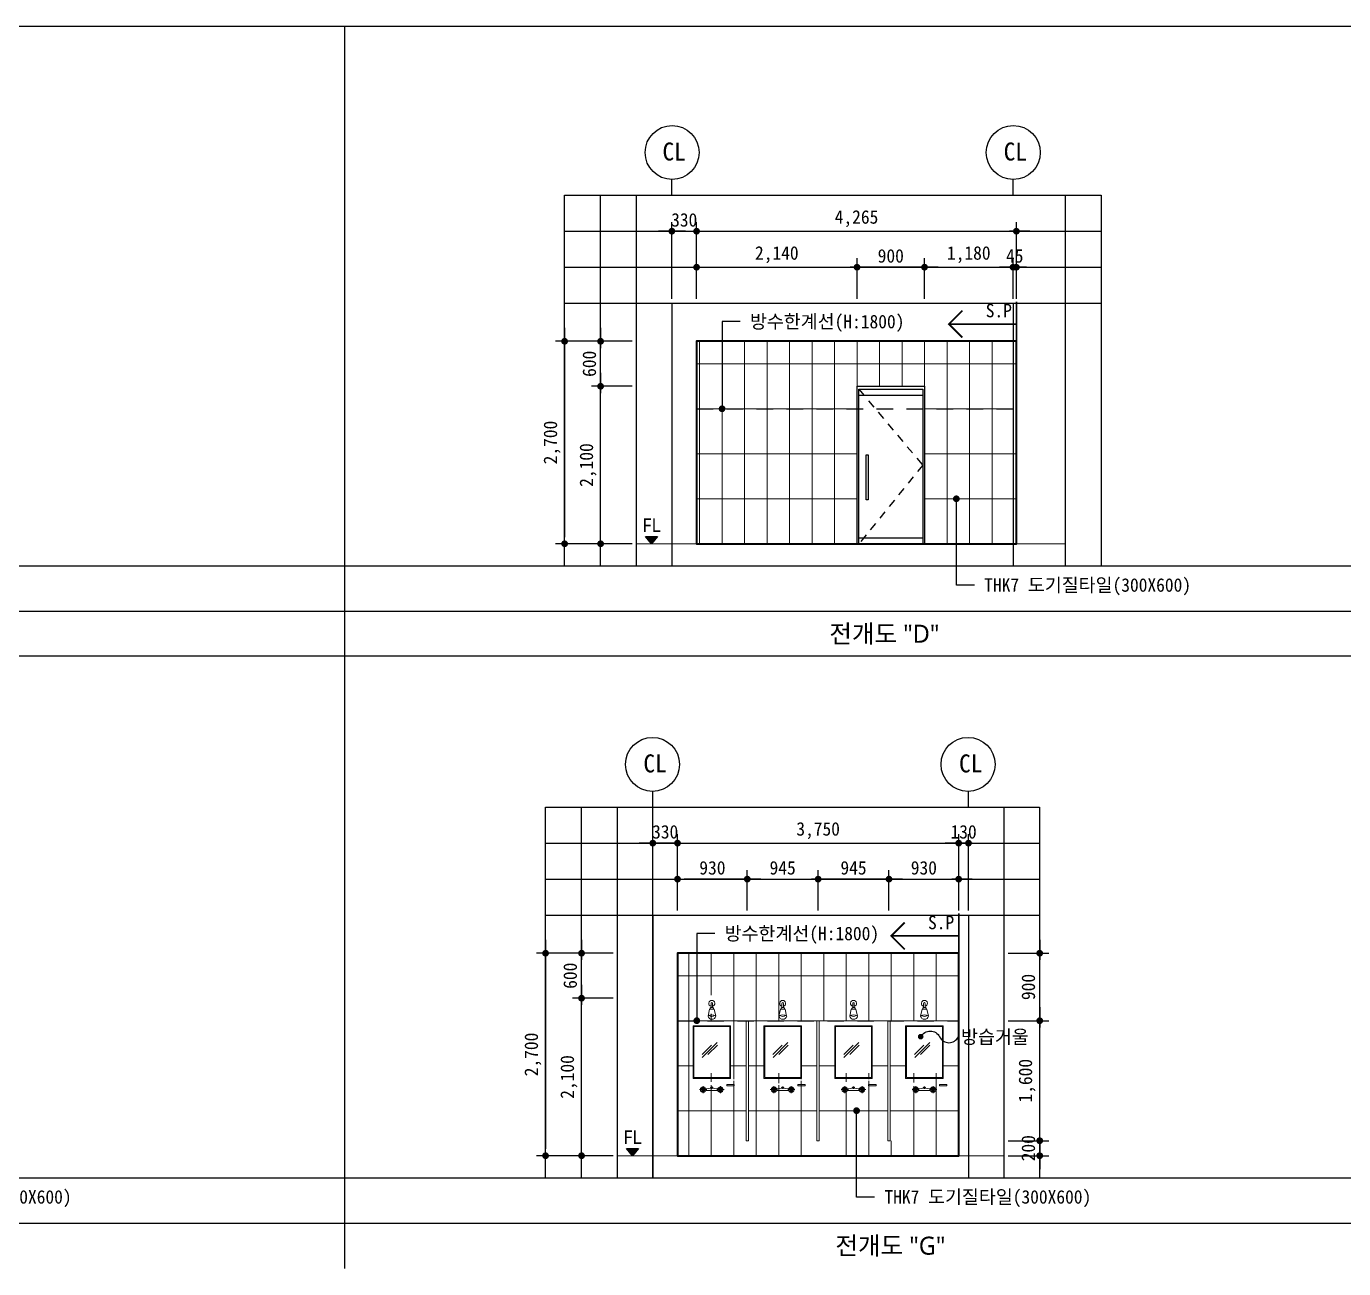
# Model space of a CAD drawing. Header units: millimetres. Extents: x -423835 to -174325, y -1379898 to -1311126.
# Drawn here: x -210905 to -193336, y -1379898 to -1363332 of the extents above; entities that cross this region are included whole.
import ezdxf
from ezdxf.enums import TextEntityAlignment as Align

# ---------------------------------------------------------------- set-up
doc = ezdxf.new("R2010")
doc.units = ezdxf.units.MM
doc.header["$LTSCALE"] = 100
doc.header["$MEASUREMENT"] = 0
doc.header["$PDSIZE"] = -10
doc.linetypes.add('CEN', pattern=[62, 60, -1, 0, -1])
doc.linetypes.add('HID', pattern=[2, 1.1, -0.9])
doc.layers.get('0').update_dxf_attribs({"linetype": 'CONTINUOUS'})
doc.layers.get('Defpoints').update_dxf_attribs({"color": 153, "linetype": 'CONTINUOUS'})
for name, color, linetype, lineweight in [('A-AXIS-BUBL', 7, 'CONTINUOUS', 25), ('A-CNTL', 1, 'CEN', 15), ('A-DWXM-GLAS', 121, 'CONTINUOUS', 20), ('A-ELEV-LIN1', 2, 'CONTINUOUS', 40), ('A-MKXS-TEXT1', 3, 'CONTINUOUS', 25), ('A-WAXK-PATT', 8, 'CONTINUOUS', 18), ('A-XXXX-FIN2', 6, 'CONTINUOUS', 20), ('A-XXXX-SANI', 8, 'CONTINUOUS', 18), ('A-XXXX-SYMB', 7, 'CONTINUOUS', 25), ('A-XXXX-TXT2', 3, 'CONTINUOUS', 25)]:
    doc.layers.add(name, color=color, linetype=linetype, lineweight=lineweight)
for name, color, linetype in [('A-DIMS', 7, 'CONTINUOUS'), ('A-MKXS-LEAD', 7, 'CONTINUOUS'), ('AA-AXIS-LINE-1', 1, 'CONTINUOUS'), ('AA-TEX-3', 3, 'CONTINUOUS'), ('DOOR', 8, 'CONTINUOUS'), ('HID', 1, 'HID'), ('IN-F-PAT', 8, 'CONTINUOUS'), ('IN-TEXT-FIN', 3, 'CONTINUOUS'), ('LEADER', 7, 'CONTINUOUS'), ('TOIL', 4, 'CONTINUOUS'), ('방수', 7, 'HID')]:
    doc.layers.add(name, color=color, linetype=linetype)
doc.styles.add('HY울릉도L', font='')
doc.styles.add('돋움체', font='')
doc.styles.add('맑은 고딕', font='malgun.ttf')
doc.styles.add('맑은고딕', font='malgun.ttf')
doc.styles.get('HY울릉도L').set_extended_font_data('HYwulM')
doc.styles.get('돋움체').set_extended_font_data('DotumChe')
doc.dimstyles.new('CDIM', dxfattribs={"dimtxt": 3, "dimasz": 1.5, "dimexe": 2, "dimexo": 1, "dimgap": 1, "dimtad": 1, "dimdec": 0, "dimrnd": 0.5, "dimzin": 0, "dimdsep": 32, "dimlunit": 6, "dimtxsty": 'HY울릉도L', "dimblk1": '_CIDOT', "dimblk2": '_CIDOT', "dimsah": 1, "dimcen": 5.5, "dimclrd": 2, "dimclre": 2, "dimclrt": 7, "dimadec": 0, "dimazin": 0, "dimtfac": 1, "dimtdec": 0, "dimtix": 1, "dimtmove": 2, "dimatfit": 1, "dimldrblk": '_CIDOT', "dimfxl": 1, "dimtolj": 1, "dimtzin": 0, "dimlwd": -1, "dimarcsym": 0})

# ---------------------------------------------------------------- blocks, each defined once
blk = doc.blocks.new('_CIDOT')
at = {"color": 0, "linetype": 'ByBlock'}
blk.add_line((2, 0), (-1, 0), dxfattribs=at)
at = {"color": 0, "linetype": 'ByBlock', "const_width": 0.5}
blk.add_lwpolyline([(-0.25, 0, 1), (0.25, 0, 1)], format="xyb", close=True, dxfattribs=at)
blk = doc.blocks.new('*D156')
at = {"layer": 'A-DIMS', "lineweight": -2, "transparency": 16777216}
for p, q in [((-202826, -1367532), (-203846, -1367532)), ((-202826, -1370232), (-203846, -1370232))]:
    blk.add_line(p, q, dxfattribs=at)
at = {"layer": 'A-DIMS', "transparency": 16777216}
blk.add_line((-203726, -1367622), (-203726, -1370142), dxfattribs=at)
at = {"layer": 'Defpoints', "color": 0, "transparency": 16777216}
for p in [(-202766, -1367532), (-203726, -1370232), (-202766, -1370232)]:
    blk.add_point(p, dxfattribs=at)
at = {"layer": 'A-DIMS', "transparency": 16777216, "xscale": 90, "yscale": 90, "zscale": 90}
for p, rotation in [((-203726, -1367532), 90), ((-203726, -1370232), 270)]:
    blk.add_blockref('_CIDOT', p, dxfattribs=dict(at, rotation=rotation))
at = {"layer": 'A-DIMS', "color": 3, "transparency": 16777216, "insert": (-203893, -1368882), "char_height": 180, "attachment_point": 5, "rotation": 90, "style": '돋움체'}
blk.add_mtext('\\A1;2,700', dxfattribs=at)
blk = doc.blocks.new('*D157')
at = {"layer": 'A-DIMS', "lineweight": -2, "transparency": 16777216}
for p, q in [((-202826, -1368132), (-203366, -1368132)), ((-202826, -1370232), (-203366, -1370232))]:
    blk.add_line(p, q, dxfattribs=at)
at = {"layer": 'A-DIMS', "transparency": 16777216}
blk.add_line((-203246, -1370142), (-203246, -1368222), dxfattribs=at)
at = {"layer": 'Defpoints', "color": 0, "transparency": 16777216}
for p in [(-203246, -1368132), (-202766, -1368132), (-202766, -1370232)]:
    blk.add_point(p, dxfattribs=at)
at = {"layer": 'A-DIMS', "transparency": 16777216, "xscale": 90, "yscale": 90, "zscale": 90}
for p, rotation in [((-203246, -1368132), 90), ((-203246, -1370232), 270)]:
    blk.add_blockref('_CIDOT', p, dxfattribs=dict(at, rotation=rotation))
at = {"layer": 'A-DIMS', "color": 3, "transparency": 16777216, "insert": (-203413, -1369182), "char_height": 180, "attachment_point": 5, "rotation": 90, "style": '돋움체'}
blk.add_mtext('\\A1;2,100', dxfattribs=at)
blk = doc.blocks.new('*D158')
at = {"layer": 'A-DIMS', "lineweight": -2, "transparency": 16777216}
for p, q in [((-202826, -1367532), (-203366, -1367532)), ((-202826, -1368132), (-203366, -1368132))]:
    blk.add_line(p, q, dxfattribs=at)
at = {"layer": 'A-DIMS', "transparency": 16777216}
blk.add_line((-203246, -1368042), (-203246, -1367622), dxfattribs=at)
at = {"layer": 'Defpoints', "color": 0, "transparency": 16777216}
for p in [(-203246, -1367532), (-202766, -1367532), (-202766, -1368132)]:
    blk.add_point(p, dxfattribs=at)
at = {"layer": 'A-DIMS', "transparency": 16777216, "xscale": 90, "yscale": 90, "zscale": 90}
for p, rotation in [((-203246, -1367532), 90), ((-203246, -1368132), 270)]:
    blk.add_blockref('_CIDOT', p, dxfattribs=dict(at, rotation=rotation))
at = {"layer": 'A-DIMS', "color": 3, "transparency": 16777216, "insert": (-203396, -1367832), "char_height": 180, "attachment_point": 5, "rotation": 90, "style": '돋움체'}
blk.add_mtext('\\A1;600', dxfattribs=at)
blk = doc.blocks.new('*D159')
at = {"layer": 'A-DIMS', "lineweight": -2, "transparency": 16777216}
for p, q in [((-201966, -1366964), (-201966, -1365944)), ((-197701, -1366964), (-197701, -1365944))]:
    blk.add_line(p, q, dxfattribs=at)
at = {"layer": 'A-DIMS', "transparency": 16777216}
blk.add_line((-201876, -1366064), (-197791, -1366064), dxfattribs=at)
at = {"layer": 'Defpoints', "color": 0, "transparency": 16777216}
for p in [(-197701, -1366064), (-201966, -1367024), (-197701, -1367024)]:
    blk.add_point(p, dxfattribs=at)
at = {"layer": 'A-DIMS', "transparency": 16777216, "xscale": 90, "yscale": 90, "zscale": 90, "rotation": 180}
blk.add_blockref('_CIDOT', (-201966, -1366064), dxfattribs=at)
at = {"layer": 'A-DIMS', "transparency": 16777216, "xscale": 90, "yscale": 90, "zscale": 90}
blk.add_blockref('_CIDOT', (-197701, -1366064), dxfattribs=at)
at = {"layer": 'A-DIMS', "color": 3, "transparency": 16777216, "insert": (-199833, -1365897), "char_height": 180, "attachment_point": 5, "style": '돋움체'}
blk.add_mtext('\\A1;4,265', dxfattribs=at)
blk = doc.blocks.new('*D160')
at = {"layer": 'A-DIMS', "lineweight": -2, "transparency": 16777216}
for p, q in [((-202296, -1366964), (-202296, -1365944)), ((-201966, -1366964), (-201966, -1365944))]:
    blk.add_line(p, q, dxfattribs=at)
at = {"layer": 'A-DIMS', "transparency": 16777216}
for p, q in [((-202386, -1366064), (-202476, -1366064)), ((-202296, -1366064), (-201966, -1366064)), ((-201876, -1366064), (-201786, -1366064))]:
    blk.add_line(p, q, dxfattribs=at)
at = {"layer": 'Defpoints', "color": 0, "transparency": 16777216}
for p in [(-201966, -1366064), (-202296, -1367024), (-201966, -1367024)]:
    blk.add_point(p, dxfattribs=at)
at = {"layer": 'A-DIMS', "transparency": 16777216, "xscale": 90, "yscale": 90, "zscale": 90}
blk.add_blockref('_CIDOT', (-202296, -1366064), dxfattribs=at)
at = {"layer": 'A-DIMS', "transparency": 16777216, "xscale": 90, "yscale": 90, "zscale": 90, "rotation": 180}
blk.add_blockref('_CIDOT', (-201966, -1366064), dxfattribs=at)
at = {"layer": 'A-DIMS', "color": 3, "transparency": 16777216, "insert": (-202131, -1365914), "char_height": 180, "attachment_point": 5, "style": '돋움체'}
blk.add_mtext('\\A1;330', dxfattribs=at)
blk = doc.blocks.new('*D151')
at = {"layer": 'A-DIMS', "lineweight": -2, "transparency": 16777216}
for p, q in [((-197746, -1366964), (-197746, -1366424)), ((-197701, -1366964), (-197701, -1366424))]:
    blk.add_line(p, q, dxfattribs=at)
at = {"layer": 'A-DIMS', "transparency": 16777216}
for p, q in [((-197836, -1366544), (-197926, -1366544)), ((-197746, -1366544), (-197701, -1366544)), ((-197611, -1366544), (-197521, -1366544))]:
    blk.add_line(p, q, dxfattribs=at)
at = {"layer": 'Defpoints', "color": 0, "transparency": 16777216}
for p in [(-197701, -1366544), (-197746, -1367024), (-197701, -1367024)]:
    blk.add_point(p, dxfattribs=at)
at = {"layer": 'A-DIMS', "transparency": 16777216, "xscale": 90, "yscale": 90, "zscale": 90, "rotation": 180}
blk.add_blockref('_CIDOT', (-197701, -1366544), dxfattribs=at)
at = {"layer": 'A-DIMS', "transparency": 16777216, "xscale": 90, "yscale": 90, "zscale": 90}
blk.add_blockref('_CIDOT', (-197746, -1366544), dxfattribs=at)
at = {"layer": 'A-DIMS', "color": 3, "transparency": 16777216, "insert": (-197723, -1366394), "char_height": 180, "attachment_point": 5, "style": '돋움체'}
blk.add_mtext('\\A1;45', dxfattribs=at)
blk = doc.blocks.new('화장실door')
at = {"layer": 'DOOR'}
blk.add_lwpolyline([(750, 584), (780, 584), (780, 1184), (750, 1184)], close=True, dxfattribs=at)
at = {"layer": 'HID'}
blk.add_lwpolyline([(875, 2060), (25, 1050), (875, 0)], dxfattribs=at)
at = {"layer": 'TOIL'}
for points in [[(900, 0), (900, 2100), (0, 2100), (0, 0)], [(875, 0), (875, 2060), (25, 2060), (25, 0)], [(875, 1980), (25, 1980)], [(875, 80), (25, 80)]]:
    blk.add_lwpolyline(points, dxfattribs=at)
blk = doc.blocks.new('*D192')
at = {"layer": 'A-DIMS', "lineweight": -2, "transparency": 16777216}
for p, q in [((-203080, -1375692), (-204100, -1375692)), ((-203080, -1378392), (-204100, -1378392))]:
    blk.add_line(p, q, dxfattribs=at)
at = {"layer": 'A-DIMS', "transparency": 16777216}
blk.add_line((-203980, -1375782), (-203980, -1378302), dxfattribs=at)
at = {"layer": 'Defpoints', "color": 0, "transparency": 16777216}
for p in [(-203020, -1375692), (-203980, -1378392), (-203020, -1378392)]:
    blk.add_point(p, dxfattribs=at)
at = {"layer": 'A-DIMS', "transparency": 16777216, "xscale": 90, "yscale": 90, "zscale": 90}
for p, rotation in [((-203980, -1375692), 90), ((-203980, -1378392), 270)]:
    blk.add_blockref('_CIDOT', p, dxfattribs=dict(at, rotation=rotation))
at = {"layer": 'A-DIMS', "color": 3, "transparency": 16777216, "insert": (-204148, -1377042), "char_height": 180, "attachment_point": 5, "rotation": 90, "style": '돋움체'}
blk.add_mtext('\\A1;2,700', dxfattribs=at)
blk = doc.blocks.new('*D193')
at = {"layer": 'A-DIMS', "lineweight": -2, "transparency": 16777216}
for p, q in [((-202220, -1375124), (-202220, -1374104)), ((-198470, -1375124), (-198470, -1374104))]:
    blk.add_line(p, q, dxfattribs=at)
at = {"layer": 'A-DIMS', "transparency": 16777216}
blk.add_line((-202130, -1374224), (-198560, -1374224), dxfattribs=at)
at = {"layer": 'Defpoints', "color": 0, "transparency": 16777216}
for p in [(-198470, -1374224), (-202220, -1375184), (-198470, -1375184)]:
    blk.add_point(p, dxfattribs=at)
at = {"layer": 'A-DIMS', "transparency": 16777216, "xscale": 90, "yscale": 90, "zscale": 90, "rotation": 180}
blk.add_blockref('_CIDOT', (-202220, -1374224), dxfattribs=at)
at = {"layer": 'A-DIMS', "transparency": 16777216, "xscale": 90, "yscale": 90, "zscale": 90}
blk.add_blockref('_CIDOT', (-198470, -1374224), dxfattribs=at)
at = {"layer": 'A-DIMS', "color": 3, "transparency": 16777216, "insert": (-200345, -1374057), "char_height": 180, "attachment_point": 5, "style": '돋움체'}
blk.add_mtext('\\A1;3,750', dxfattribs=at)
blk = doc.blocks.new('*D194')
at = {"layer": 'A-DIMS', "lineweight": -2, "transparency": 16777216}
for p, q in [((-202550, -1375124), (-202550, -1374104)), ((-202220, -1375124), (-202220, -1374104))]:
    blk.add_line(p, q, dxfattribs=at)
at = {"layer": 'A-DIMS', "transparency": 16777216}
for p, q in [((-202640, -1374224), (-202730, -1374224)), ((-202220, -1374224), (-202550, -1374224)), ((-202130, -1374224), (-202040, -1374224))]:
    blk.add_line(p, q, dxfattribs=at)
at = {"layer": 'Defpoints', "color": 0, "transparency": 16777216}
for p in [(-202550, -1374224), (-202550, -1375184), (-202220, -1375184)]:
    blk.add_point(p, dxfattribs=at)
at = {"layer": 'A-DIMS', "transparency": 16777216, "xscale": 90, "yscale": 90, "zscale": 90}
blk.add_blockref('_CIDOT', (-202550, -1374224), dxfattribs=at)
at = {"layer": 'A-DIMS', "transparency": 16777216, "xscale": 90, "yscale": 90, "zscale": 90, "rotation": 180}
blk.add_blockref('_CIDOT', (-202220, -1374224), dxfattribs=at)
at = {"layer": 'A-DIMS', "color": 3, "transparency": 16777216, "insert": (-202385, -1374074), "char_height": 180, "attachment_point": 5, "style": '돋움체'}
blk.add_mtext('\\A1;330', dxfattribs=at)
blk = doc.blocks.new('*D195')
at = {"layer": 'A-DIMS', "lineweight": -2, "transparency": 16777216}
for p, q in [((-198470, -1375124), (-198470, -1374104)), ((-198340, -1375124), (-198340, -1374104))]:
    blk.add_line(p, q, dxfattribs=at)
at = {"layer": 'A-DIMS', "transparency": 16777216}
for p, q in [((-198560, -1374224), (-198650, -1374224)), ((-198470, -1374224), (-198340, -1374224)), ((-198250, -1374224), (-198160, -1374224))]:
    blk.add_line(p, q, dxfattribs=at)
at = {"layer": 'Defpoints', "color": 0, "transparency": 16777216}
for p in [(-198340, -1374224), (-198470, -1375184), (-198340, -1375184)]:
    blk.add_point(p, dxfattribs=at)
at = {"layer": 'A-DIMS', "transparency": 16777216, "xscale": 90, "yscale": 90, "zscale": 90}
blk.add_blockref('_CIDOT', (-198470, -1374224), dxfattribs=at)
at = {"layer": 'A-DIMS', "transparency": 16777216, "xscale": 90, "yscale": 90, "zscale": 90, "rotation": 180}
blk.add_blockref('_CIDOT', (-198340, -1374224), dxfattribs=at)
at = {"layer": 'A-DIMS', "color": 3, "transparency": 16777216, "insert": (-198405, -1374074), "char_height": 180, "attachment_point": 5, "style": '돋움체'}
blk.add_mtext('\\A1;130', dxfattribs=at)
blk = doc.blocks.new('샤워기(샤워실)')
at = {"layer": 'A-CNTL'}
for p, q in [((895502, -715341), (895405, -715341)), ((895454, -715390), (895454, -715293)), ((895588, -715317), (895549, -715317)), ((895570, -715330), (895570, -715298)), ((895734, -715341), (895637, -715341)), ((895685, -715390), (895685, -715293))]:
    blk.add_line(p, q, dxfattribs=at)
at = {"layer": 'A-XXXX-SANI', "color": 4}
for p, q in [((895520, -714359), (895540, -714269)), ((895540, -714269), (895602, -714269)), ((895560, -714246), (895560, -714191)), ((895580, -714246), (895580, -714191)), ((895602, -714269), (895623, -714361)), ((895430, -715341), (895417, -715341)), ((895430, -715341), (895417, -715341)), ((895435, -715328), (895424, -715320)), ((895435, -715355), (895424, -715363)), ((895446, -715319), (895443, -715307)), ((895446, -715364), (895443, -715376)), ((895461, -715319), (895465, -715307)), ((895461, -715364), (895465, -715376)), ((895473, -715328), (895483, -715320)), ((895473, -715355), (895483, -715363)), ((895477, -715341), (895490, -715341)), ((895495, -715330), (895488, -715330)), ((895651, -715352), (895488, -715352)), ((895662, -715341), (895649, -715341)), ((895666, -715328), (895656, -715320)), ((895666, -715355), (895656, -715363)), ((895678, -715319), (895674, -715307)), ((895678, -715364), (895674, -715376)), ((895693, -715319), (895697, -715307)), ((895693, -715364), (895697, -715376)), ((895704, -715328), (895715, -715320)), ((895704, -715355), (895715, -715363)), ((895709, -715341), (895722, -715341))]:
    blk.add_line(p, q, dxfattribs=at)
at = {"layer": 'A-XXXX-SANI'}
for p, q in [((895440, -714873), (895564, -714749)), ((895442, -714910), (895641, -714711)), ((895519, -714873), (895644, -714749))]:
    blk.add_line(p, q, dxfattribs=at)
at = {"layer": 'A-XXXX-SANI', "color": 4}
blk.add_lwpolyline([(895544, -714269), (895550, -714254, -0.349457), (895559, -714246), (895583, -714246, -0.349457), (895593, -714254), (895598, -714269)], format="xyb", dxfattribs=at)
blk.add_lwpolyline([(895820, -714491), (895320, -714491), (895320, -715191), (895820, -715191), (895820, -714491)], dxfattribs=at)
at = {"layer": 'A-XXXX-SANI'}
blk.add_lwpolyline([(895810, -714501), (895330, -714501), (895330, -715181), (895810, -715181)], close=True, dxfattribs=at)
at = {"layer": 'A-XXXX-SANI', "color": 4}
blk.add_lwpolyline([(895770, -715271), (895770, -715288, 0.414214), (895773, -715291), (895867, -715291, 0.414214), (895870, -715288), (895870, -715271)], format="xyb", close=True, dxfattribs=at)
for centre, radius in [((895454, -715341), 36.2), ((895454, -715341), 23.7), ((895454, -715341), 15.9), ((895685, -715341), 36.2), ((895685, -715341), 23.7), ((895685, -715341), 15.9)]:
    blk.add_circle(centre, radius, dxfattribs=at)
for centre, radius, start, end in [((895570, -714191), 40, 284.4775, 255.5225), ((895570, -714191), 10, 0, 180), ((895570, -714448), 103, 58.6071, 119.4044), ((895572, -714350), 52.8, 189.9611, 348.0503), ((895571, -714326), 40.7, 216.7037, 322.2562), ((895570, -715668), 346, 76.4494, 103.5506), ((895570, -715317), 12.2, 339.7134, 200.146)]:
    blk.add_arc(centre, radius, start, end, dxfattribs=at)
blk = doc.blocks.new('*D215')
at = {"layer": 'A-DIMS', "lineweight": -2, "transparency": 16777216}
for p, q in [((-203080, -1376292), (-203620, -1376292)), ((-203080, -1378392), (-203620, -1378392))]:
    blk.add_line(p, q, dxfattribs=at)
at = {"layer": 'A-DIMS', "transparency": 16777216}
blk.add_line((-203500, -1378302), (-203500, -1376382), dxfattribs=at)
at = {"layer": 'Defpoints', "color": 0, "transparency": 16777216}
for p in [(-203500, -1376292), (-203020, -1376292), (-203020, -1378392)]:
    blk.add_point(p, dxfattribs=at)
at = {"layer": 'A-DIMS', "transparency": 16777216, "xscale": 90, "yscale": 90, "zscale": 90}
for p, rotation in [((-203500, -1376292), 90), ((-203500, -1378392), 270)]:
    blk.add_blockref('_CIDOT', p, dxfattribs=dict(at, rotation=rotation))
at = {"layer": 'A-DIMS', "color": 3, "transparency": 16777216, "insert": (-203668, -1377342), "char_height": 180, "attachment_point": 5, "rotation": 90, "style": '돋움체'}
blk.add_mtext('\\A1;2,100', dxfattribs=at)
blk = doc.blocks.new('*D216')
at = {"layer": 'A-DIMS', "lineweight": -2, "transparency": 16777216}
for p, q in [((-203080, -1375692), (-203620, -1375692)), ((-203080, -1376292), (-203620, -1376292))]:
    blk.add_line(p, q, dxfattribs=at)
at = {"layer": 'A-DIMS', "transparency": 16777216}
blk.add_line((-203500, -1376202), (-203500, -1375782), dxfattribs=at)
at = {"layer": 'Defpoints', "color": 0, "transparency": 16777216}
for p in [(-203500, -1375692), (-203020, -1375692), (-203020, -1376292)]:
    blk.add_point(p, dxfattribs=at)
at = {"layer": 'A-DIMS', "transparency": 16777216, "xscale": 90, "yscale": 90, "zscale": 90}
for p, rotation in [((-203500, -1375692), 90), ((-203500, -1376292), 270)]:
    blk.add_blockref('_CIDOT', p, dxfattribs=dict(at, rotation=rotation))
at = {"layer": 'A-DIMS', "color": 3, "transparency": 16777216, "insert": (-203651, -1375992), "char_height": 180, "attachment_point": 5, "rotation": 90, "style": '돋움체'}
blk.add_mtext('\\A1;600', dxfattribs=at)
blk = doc.blocks.new('*D221')
at = {"layer": 'A-DIMS', "lineweight": -2, "transparency": 16777216}
for p, q in [((-197810, -1376592), (-197270, -1376592)), ((-197810, -1378192), (-197270, -1378192))]:
    blk.add_line(p, q, dxfattribs=at)
at = {"layer": 'A-DIMS', "transparency": 16777216}
blk.add_line((-197390, -1378102), (-197390, -1376682), dxfattribs=at)
at = {"layer": 'Defpoints', "color": 0, "transparency": 16777216}
for p in [(-197870, -1376592), (-197390, -1376592), (-197870, -1378192)]:
    blk.add_point(p, dxfattribs=at)
at = {"layer": 'A-DIMS', "transparency": 16777216, "xscale": 90, "yscale": 90, "zscale": 90}
for p, rotation in [((-197390, -1376592), 90), ((-197390, -1378192), 270)]:
    blk.add_blockref('_CIDOT', p, dxfattribs=dict(at, rotation=rotation))
at = {"layer": 'A-DIMS', "color": 3, "transparency": 16777216, "insert": (-197558, -1377392), "char_height": 180, "attachment_point": 5, "rotation": 90, "style": '돋움체'}
blk.add_mtext('\\A1;1,600', dxfattribs=at)
blk = doc.blocks.new('*D222')
at = {"layer": 'A-DIMS', "lineweight": -2, "transparency": 16777216}
for p, q in [((-197810, -1375692), (-197270, -1375692)), ((-197810, -1376592), (-197270, -1376592))]:
    blk.add_line(p, q, dxfattribs=at)
at = {"layer": 'A-DIMS', "transparency": 16777216}
blk.add_line((-197390, -1376502), (-197390, -1375782), dxfattribs=at)
at = {"layer": 'Defpoints', "color": 0, "transparency": 16777216}
for p in [(-197870, -1375692), (-197390, -1375692), (-197870, -1376592)]:
    blk.add_point(p, dxfattribs=at)
at = {"layer": 'A-DIMS', "transparency": 16777216, "xscale": 90, "yscale": 90, "zscale": 90}
for p, rotation in [((-197390, -1375692), 90), ((-197390, -1376592), 270)]:
    blk.add_blockref('_CIDOT', p, dxfattribs=dict(at, rotation=rotation))
at = {"layer": 'A-DIMS', "color": 3, "transparency": 16777216, "insert": (-197541, -1376142), "char_height": 180, "attachment_point": 5, "rotation": 90, "style": '돋움체'}
blk.add_mtext('\\A1;900', dxfattribs=at)
blk = doc.blocks.new('*D223')
at = {"layer": 'A-DIMS', "transparency": 16777216}
for p, q in [((-197390, -1378102), (-197390, -1378012)), ((-197390, -1378392), (-197390, -1378192)), ((-197390, -1378482), (-197390, -1378572))]:
    blk.add_line(p, q, dxfattribs=at)
at = {"layer": 'A-DIMS', "lineweight": -2, "transparency": 16777216}
for p, q in [((-197810, -1378192), (-197270, -1378192)), ((-197810, -1378392), (-197270, -1378392))]:
    blk.add_line(p, q, dxfattribs=at)
at = {"layer": 'Defpoints', "color": 0, "transparency": 16777216}
for p in [(-197870, -1378192), (-197390, -1378192), (-197870, -1378392)]:
    blk.add_point(p, dxfattribs=at)
at = {"layer": 'A-DIMS', "transparency": 16777216, "xscale": 90, "yscale": 90, "zscale": 90}
for p, rotation in [((-197390, -1378192), 270), ((-197390, -1378392), 90)]:
    blk.add_blockref('_CIDOT', p, dxfattribs=dict(at, rotation=rotation))
at = {"layer": 'A-DIMS', "color": 3, "transparency": 16777216, "insert": (-197541, -1378292), "char_height": 180, "attachment_point": 5, "rotation": 90, "style": '돋움체'}
blk.add_mtext('\\A1;200', dxfattribs=at)
blk = doc.blocks.new('*D985')
at = {"layer": 'A-DIMS', "lineweight": -2, "transparency": 16777216}
for p, q in [((-198926, -1366964), (-198926, -1366424)), ((-197746, -1366964), (-197746, -1366424))]:
    blk.add_line(p, q, dxfattribs=at)
at = {"layer": 'A-DIMS', "transparency": 16777216}
blk.add_line((-198836, -1366544), (-197836, -1366544), dxfattribs=at)
at = {"layer": 'Defpoints', "color": 0, "transparency": 16777216}
for p in [(-197746, -1366544), (-198926, -1367024), (-197746, -1367024)]:
    blk.add_point(p, dxfattribs=at)
at = {"layer": 'A-DIMS', "transparency": 16777216, "xscale": 90, "yscale": 90, "zscale": 90, "rotation": 180}
blk.add_blockref('_CIDOT', (-198926, -1366544), dxfattribs=at)
at = {"layer": 'A-DIMS', "transparency": 16777216, "xscale": 90, "yscale": 90, "zscale": 90}
blk.add_blockref('_CIDOT', (-197746, -1366544), dxfattribs=at)
at = {"layer": 'A-DIMS', "color": 3, "transparency": 16777216, "insert": (-198336, -1366377), "char_height": 180, "attachment_point": 5, "style": '돋움체'}
blk.add_mtext('\\A1;1,180', dxfattribs=at)
blk = doc.blocks.new('*D986')
at = {"layer": 'A-DIMS', "lineweight": -2, "transparency": 16777216}
for p, q in [((-199826, -1366964), (-199826, -1366424)), ((-198926, -1366964), (-198926, -1366424))]:
    blk.add_line(p, q, dxfattribs=at)
at = {"layer": 'A-DIMS', "transparency": 16777216}
blk.add_line((-199016, -1366544), (-199736, -1366544), dxfattribs=at)
at = {"layer": 'Defpoints', "color": 0, "transparency": 16777216}
for p in [(-199826, -1366544), (-199826, -1367024), (-198926, -1367024)]:
    blk.add_point(p, dxfattribs=at)
at = {"layer": 'A-DIMS', "transparency": 16777216, "xscale": 90, "yscale": 90, "zscale": 90, "rotation": 180}
blk.add_blockref('_CIDOT', (-199826, -1366544), dxfattribs=at)
at = {"layer": 'A-DIMS', "transparency": 16777216, "xscale": 90, "yscale": 90, "zscale": 90}
blk.add_blockref('_CIDOT', (-198926, -1366544), dxfattribs=at)
at = {"layer": 'A-DIMS', "color": 3, "transparency": 16777216, "insert": (-199376, -1366394), "char_height": 180, "attachment_point": 5, "style": '돋움체'}
blk.add_mtext('\\A1;900', dxfattribs=at)
blk = doc.blocks.new('*D987')
at = {"layer": 'A-DIMS', "lineweight": -2, "transparency": 16777216}
for p, q in [((-201966, -1366964), (-201966, -1366424)), ((-199826, -1366964), (-199826, -1366424))]:
    blk.add_line(p, q, dxfattribs=at)
at = {"layer": 'A-DIMS', "transparency": 16777216}
blk.add_line((-201876, -1366544), (-199916, -1366544), dxfattribs=at)
at = {"layer": 'Defpoints', "color": 0, "transparency": 16777216}
for p in [(-199826, -1366544), (-201966, -1367024), (-199826, -1367024)]:
    blk.add_point(p, dxfattribs=at)
at = {"layer": 'A-DIMS', "transparency": 16777216, "xscale": 90, "yscale": 90, "zscale": 90, "rotation": 180}
blk.add_blockref('_CIDOT', (-201966, -1366544), dxfattribs=at)
at = {"layer": 'A-DIMS', "transparency": 16777216, "xscale": 90, "yscale": 90, "zscale": 90}
blk.add_blockref('_CIDOT', (-199826, -1366544), dxfattribs=at)
at = {"layer": 'A-DIMS', "color": 3, "transparency": 16777216, "insert": (-200896, -1366377), "char_height": 180, "attachment_point": 5, "style": '돋움체'}
blk.add_mtext('\\A1;2,140', dxfattribs=at)
blk = doc.blocks.new('*D998')
at = {"layer": 'A-DIMS', "lineweight": -2, "transparency": 16777216}
for p, q in [((-199400, -1375124), (-199400, -1374584)), ((-198470, -1375124), (-198470, -1374584))]:
    blk.add_line(p, q, dxfattribs=at)
at = {"layer": 'A-DIMS', "transparency": 16777216}
blk.add_line((-199310, -1374704), (-198560, -1374704), dxfattribs=at)
at = {"layer": 'Defpoints', "color": 0, "transparency": 16777216}
for p in [(-198470, -1374704), (-199400, -1375184), (-198470, -1375184)]:
    blk.add_point(p, dxfattribs=at)
at = {"layer": 'A-DIMS', "transparency": 16777216, "xscale": 90, "yscale": 90, "zscale": 90, "rotation": 180}
blk.add_blockref('_CIDOT', (-199400, -1374704), dxfattribs=at)
at = {"layer": 'A-DIMS', "transparency": 16777216, "xscale": 90, "yscale": 90, "zscale": 90}
blk.add_blockref('_CIDOT', (-198470, -1374704), dxfattribs=at)
at = {"layer": 'A-DIMS', "color": 3, "transparency": 16777216, "insert": (-198935, -1374554), "char_height": 180, "attachment_point": 5, "style": '돋움체'}
blk.add_mtext('\\A1;930', dxfattribs=at)
blk = doc.blocks.new('*D999')
at = {"layer": 'A-DIMS', "lineweight": -2, "transparency": 16777216}
for p, q in [((-200345, -1375124), (-200345, -1374584)), ((-199400, -1375124), (-199400, -1374584))]:
    blk.add_line(p, q, dxfattribs=at)
at = {"layer": 'A-DIMS', "transparency": 16777216}
blk.add_line((-199490, -1374704), (-200255, -1374704), dxfattribs=at)
at = {"layer": 'Defpoints', "color": 0, "transparency": 16777216}
for p in [(-200345, -1374704), (-200345, -1375184), (-199400, -1375184)]:
    blk.add_point(p, dxfattribs=at)
at = {"layer": 'A-DIMS', "transparency": 16777216, "xscale": 90, "yscale": 90, "zscale": 90, "rotation": 180}
blk.add_blockref('_CIDOT', (-200345, -1374704), dxfattribs=at)
at = {"layer": 'A-DIMS', "transparency": 16777216, "xscale": 90, "yscale": 90, "zscale": 90}
blk.add_blockref('_CIDOT', (-199400, -1374704), dxfattribs=at)
at = {"layer": 'A-DIMS', "color": 3, "transparency": 16777216, "insert": (-199873, -1374554), "char_height": 180, "attachment_point": 5, "style": '돋움체'}
blk.add_mtext('\\A1;945', dxfattribs=at)
blk = doc.blocks.new('*D1000')
at = {"layer": 'A-DIMS', "lineweight": -2, "transparency": 16777216}
for p, q in [((-202220, -1375124), (-202220, -1374584)), ((-201290, -1375124), (-201290, -1374584))]:
    blk.add_line(p, q, dxfattribs=at)
at = {"layer": 'A-DIMS', "transparency": 16777216}
blk.add_line((-201380, -1374704), (-202130, -1374704), dxfattribs=at)
at = {"layer": 'Defpoints', "color": 0, "transparency": 16777216}
for p in [(-202220, -1374704), (-202220, -1375184), (-201290, -1375184)]:
    blk.add_point(p, dxfattribs=at)
at = {"layer": 'A-DIMS', "transparency": 16777216, "xscale": 90, "yscale": 90, "zscale": 90, "rotation": 180}
blk.add_blockref('_CIDOT', (-202220, -1374704), dxfattribs=at)
at = {"layer": 'A-DIMS', "transparency": 16777216, "xscale": 90, "yscale": 90, "zscale": 90}
blk.add_blockref('_CIDOT', (-201290, -1374704), dxfattribs=at)
at = {"layer": 'A-DIMS', "color": 3, "transparency": 16777216, "insert": (-201755, -1374554), "char_height": 180, "attachment_point": 5, "style": '돋움체'}
blk.add_mtext('\\A1;930', dxfattribs=at)
blk = doc.blocks.new('*D1001')
at = {"layer": 'A-DIMS', "lineweight": -2, "transparency": 16777216}
for p, q in [((-201290, -1375124), (-201290, -1374584)), ((-200345, -1375124), (-200345, -1374584))]:
    blk.add_line(p, q, dxfattribs=at)
at = {"layer": 'A-DIMS', "transparency": 16777216}
blk.add_line((-201200, -1374704), (-200435, -1374704), dxfattribs=at)
at = {"layer": 'Defpoints', "color": 0, "transparency": 16777216}
for p in [(-200345, -1374704), (-201290, -1375184), (-200345, -1375184)]:
    blk.add_point(p, dxfattribs=at)
at = {"layer": 'A-DIMS', "transparency": 16777216, "xscale": 90, "yscale": 90, "zscale": 90, "rotation": 180}
blk.add_blockref('_CIDOT', (-201290, -1374704), dxfattribs=at)
at = {"layer": 'A-DIMS', "transparency": 16777216, "xscale": 90, "yscale": 90, "zscale": 90}
blk.add_blockref('_CIDOT', (-200345, -1374704), dxfattribs=at)
at = {"layer": 'A-DIMS', "color": 3, "transparency": 16777216, "insert": (-200818, -1374554), "char_height": 180, "attachment_point": 5, "style": '돋움체'}
blk.add_mtext('\\A1;945', dxfattribs=at)

msp = doc.modelspace()

# ---------------------------------------------------------------- hatches: boundary and pattern name
at = {"layer": 'A-XXXX-SYMB'}
for points in [[(-202566.3, -1370232.1), (-202646.8, -1370136.1), (-202485.7, -1370136.1)], [(-202820.9, -1378391.6), (-202901.5, -1378295.6), (-202740.4, -1378295.6)]]:
    msp.add_hatch(color=256, dxfattribs=at).paths.add_polyline_path(points)

# ---------------------------------------------------------------- linework, layer by layer
at = {"color": 3, "ltscale": 2}
for p, q in [((-178150.4, -1363332.1), (-222235.4, -1363332.1)), ((-206663.5, -1363332.1), (-206663.5, -1379898.1)), ((-222235.4, -1371132.1), (-178150.4, -1371132.1)), ((-178150.4, -1371732.1), (-222235.4, -1371732.1)), ((-222235.4, -1379291.6), (-178150.4, -1379291.6))]:
    msp.add_line(p, q, dxfattribs=at)
at = {"layer": 'A-AXIS-BUBL', "ltscale": 0.2}
for p, q in [((-202295.8, -1365584.3), (-202295.8, -1365374.3)), ((-197745.8, -1365584.3), (-197745.8, -1365374.3)), ((-202550.5, -1373743.9), (-202550.5, -1373533.9)), ((-198340.5, -1373743.9), (-198340.5, -1373533.9))]:
    msp.add_line(p, q, dxfattribs=at)
for centre in [(-202292.3, -1365014.3), (-197742.3, -1365014.3), (-202554, -1373173.9), (-198345.5, -1373173.9)]:
    msp.add_circle(centre, 360, dxfattribs=at)
at = {"layer": 'A-DWXM-GLAS'}
for points in [[(-201275.5, -1378191.6), (-201275.5, -1376591.6), (-201305.5, -1376591.6), (-201305.5, -1378191.6)], [(-200330.5, -1378191.6), (-200330.5, -1376591.6), (-200360.5, -1376591.6), (-200360.5, -1378191.6)], [(-199385.5, -1378191.6), (-199385.5, -1376591.6), (-199415.5, -1376591.6), (-199415.5, -1378191.6)]]:
    msp.add_lwpolyline(points, close=True, dxfattribs=at)
at = {"layer": 'A-ELEV-LIN1'}
for points in [[(-197700.8, -1367532.1), (-201965.8, -1367532.1), (-201965.8, -1370232.1), (-197700.8, -1370232.1)], [(-198470.5, -1375691.6), (-202220.5, -1375691.6), (-202220.5, -1378391.6), (-198470.5, -1378391.6)]]:
    msp.add_lwpolyline(points, close=True, dxfattribs=at)
at = {"layer": 'A-MKXS-LEAD'}
for points in [[(-201386, -1367268.8), (-201626, -1367268.8), (-201626, -1368432.1)], [(-198261.2, -1370785.3), (-198501.3, -1370785.3), (-198501.3, -1369632.1)], [(-201723.5, -1375428.4), (-201963.5, -1375428.4), (-201963.5, -1376591.6)], [(-199592.2, -1378944.9), (-199832.2, -1378944.9), (-199832.2, -1377791.6)]]:
    msp.add_lwpolyline(points, dxfattribs=at)
at = {"layer": 'A-MKXS-LEAD', "const_width": 45}
for points in [[(-201648.5, -1368432.1, 1), (-201603.5, -1368432.1, 1)], [(-198523.8, -1369632.1, -1), (-198478.8, -1369632.1, -1)], [(-201986, -1376591.6, 1), (-201941, -1376591.6, 1)], [(-199854.7, -1377791.6, -1), (-199809.7, -1377791.6, -1)]]:
    msp.add_lwpolyline(points, format="xyb", close=True, dxfattribs=at)
at = {"layer": 'A-WAXK-PATT'}
for p, q in [((-201925.8, -1370232.1), (-201925.8, -1367532.1)), ((-201625.8, -1370232.1), (-201625.8, -1367532.1)), ((-201325.8, -1370232.1), (-201325.8, -1367532.1)), ((-201025.8, -1370232.1), (-201025.8, -1367532.1)), ((-200725.8, -1370232.1), (-200725.8, -1367532.1)), ((-200425.8, -1370232.1), (-200425.8, -1367532.1)), ((-200125.8, -1370232.1), (-200125.8, -1367532.1)), ((-199825.8, -1370232.1), (-199825.8, -1367532.1)), ((-199525.8, -1368132.1), (-199525.8, -1367532.1)), ((-199225.8, -1368132.1), (-199225.8, -1367532.1)), ((-198925.8, -1370232.1), (-198925.8, -1367532.1)), ((-198625.8, -1370232.1), (-198625.8, -1367532.1)), ((-198325.8, -1370232.1), (-198325.8, -1367532.1)), ((-198025.8, -1370232.1), (-198025.8, -1367532.1)), ((-201965.8, -1367832.1), (-197700.8, -1367832.1)), ((-201965.8, -1368432.1), (-199825.8, -1368432.1)), ((-198925.8, -1368432.1), (-197925.8, -1368432.1)), ((-201965.8, -1369032.1), (-199825.8, -1369032.1)), ((-198925.8, -1369032.1), (-197700.8, -1369032.1)), ((-201965.8, -1369632.1), (-199825.8, -1369632.1)), ((-198925.8, -1369632.1), (-197700.8, -1369632.1)), ((-202070.5, -1378391.6), (-202070.5, -1375691.6)), ((-201770.5, -1376252.4), (-201770.5, -1375691.6)), ((-201470.5, -1377371.6), (-201470.5, -1375691.6)), ((-201170.5, -1378391.6), (-201170.5, -1375691.6)), ((-200870.5, -1376591.6), (-200870.5, -1375691.6)), ((-200570.5, -1376591.6), (-200570.5, -1375691.6)), ((-200270.5, -1376591.6), (-200270.5, -1375691.6)), ((-199970.5, -1376591.6), (-199970.5, -1375691.6)), ((-199670.5, -1376591.6), (-199670.5, -1375691.6)), ((-199370.5, -1376591.6), (-199370.5, -1375691.6)), ((-199070.5, -1376591.6), (-199070.5, -1375691.6)), ((-198770.5, -1376591.6), (-198770.5, -1375691.6)), ((-202220.5, -1375991.6), (-198470.5, -1375991.6)), ((-202220.5, -1376591.6), (-201305.5, -1376591.6)), ((-201770.5, -1376591.6), (-201770.5, -1376501.9)), ((-201275.5, -1376591.6), (-200360.5, -1376591.6)), ((-200330.5, -1376591.6), (-199415.5, -1376591.6)), ((-199385.5, -1376591.6), (-198470.5, -1376591.6)), ((-202220.5, -1377191.6), (-202013, -1377191.6)), ((-201513, -1377191.6), (-201305.5, -1377191.6)), ((-201275.5, -1377191.6), (-201068, -1377191.6)), ((-200568, -1377191.6), (-200360.5, -1377191.6)), ((-200330.5, -1377191.6), (-200123, -1377191.6)), ((-199623, -1377191.6), (-199415.5, -1377191.6)), ((-199385.5, -1377191.6), (-199178, -1377191.6)), ((-198678, -1377191.6), (-198470.5, -1377191.6)), ((-201770.5, -1377408.1), (-201770.5, -1377291.6)), ((-200870.5, -1377425.6), (-200870.5, -1377291.6)), ((-200570.5, -1377371.6), (-200570.5, -1377291.6)), ((-199970.5, -1377407.2), (-199970.5, -1377291.6)), ((-199670.5, -1377371.6), (-199670.5, -1377291.6)), ((-199070.5, -1377416.7), (-199070.5, -1377291.6)), ((-198770.5, -1378391.6), (-198770.5, -1377291.6)), ((-201770.5, -1378391.6), (-201770.5, -1377452.2)), ((-201470.5, -1378391.6), (-201470.5, -1377391.6)), ((-200870.5, -1378391.6), (-200870.5, -1377452.2)), ((-200570.5, -1378391.6), (-200570.5, -1377391.6)), ((-199970.5, -1378391.6), (-199970.5, -1377476.1)), ((-199670.5, -1378391.6), (-199670.5, -1377391.6)), ((-199070.5, -1378391.6), (-199070.5, -1377466.6)), ((-202220.5, -1377791.6), (-201305.5, -1377791.6)), ((-201275.5, -1377791.6), (-200360.5, -1377791.6)), ((-200330.5, -1377791.6), (-199415.5, -1377791.6)), ((-199385.5, -1377791.6), (-198470.5, -1377791.6)), ((-199370.5, -1378391.6), (-199370.5, -1378191.6))]:
    msp.add_line(p, q, dxfattribs=at)
at = {"layer": 'A-XXXX-FIN2'}
for p, q in [((-197050.8, -1370232.1), (-202765.8, -1370232.1)), ((-197870.5, -1378391.6), (-203020.5, -1378391.6))]:
    msp.add_line(p, q, dxfattribs=at)
at = {"layer": 'A-XXXX-SYMB'}
for points in [[(-202566.3, -1370232.1), (-202646.8, -1370136.1), (-202485.7, -1370136.1), (-202566.3, -1370232.1)], [(-202820.9, -1378391.6), (-202901.5, -1378295.6), (-202740.4, -1378295.6), (-202820.9, -1378391.6)]]:
    msp.add_lwpolyline(points, dxfattribs=at)
at = {"layer": 'AA-AXIS-LINE-1'}
for p, q in [((-202295.8, -1367024.3), (-202295.8, -1370532.1)), ((-197745.8, -1367024.3), (-197745.8, -1370532.1)), ((-202550.5, -1375183.9), (-202550.5, -1378691.6)), ((-198340.5, -1375183.9), (-198340.5, -1378691.6))]:
    msp.add_line(p, q, dxfattribs=at)
at = {"layer": 'Defpoints'}
for p, q in [((-203725.8, -1370532.1), (-203725.8, -1365584.3)), ((-203725.8, -1365584.3), (-196570.8, -1365584.3)), ((-203245.8, -1370532.1), (-203245.8, -1365584.3)), ((-202765.8, -1370532.1), (-202765.8, -1365584.3)), ((-197050.8, -1365584.3), (-197050.8, -1370532.1)), ((-196570.8, -1365584.3), (-196570.8, -1370532.1)), ((-203725.8, -1366064.3), (-196570.8, -1366064.3)), ((-203725.8, -1366544.3), (-196570.8, -1366544.3)), ((-203725.8, -1367024.3), (-196570.8, -1367024.3)), ((-178150.4, -1370532.1), (-222235.4, -1370532.1)), ((-203980.5, -1378691.6), (-203980.5, -1373743.9)), ((-203980.5, -1373743.9), (-197390.5, -1373743.9)), ((-203500.5, -1378691.6), (-203500.5, -1373743.9)), ((-203020.5, -1378691.6), (-203020.5, -1373743.9)), ((-202550.5, -1378691.6), (-202550.5, -1373743.9)), ((-197870.5, -1373743.9), (-197870.5, -1378691.6)), ((-197390.5, -1373743.9), (-197390.5, -1378691.6)), ((-203980.5, -1374223.9), (-197390.5, -1374223.9)), ((-203980.5, -1374703.9), (-197390.5, -1374703.9)), ((-203980.5, -1375183.9), (-197390.5, -1375183.9)), ((-178150.4, -1378691.6), (-222235.4, -1378691.6))]:
    msp.add_line(p, q, dxfattribs=at)
at = {"layer": 'IN-F-PAT', "color": 2}
msp.add_line((-197700.8, -1367302.1), (-198420.3, -1367302.1), dxfattribs=at)
at = {"layer": 'IN-F-PAT', "color": 2, "const_width": 22.5}
for points in [[(-197700.8, -1367532.1), (-197700.8, -1367002.1)], [(-198420.8, -1367122.1), (-198600.8, -1367302.1), (-198420.8, -1367482.1)], [(-197700.8, -1367302.1), (-198600.8, -1367302.1)], [(-198470.5, -1375691.6), (-198470.5, -1375161.6)], [(-199190.5, -1375281.6), (-199370.5, -1375461.6), (-199190.5, -1375641.6)], [(-198470.5, -1375461.6), (-199370.5, -1375461.6)]]:
    msp.add_lwpolyline(points, dxfattribs=at)
at = {"layer": 'LEADER', "const_width": 37.5}
msp.add_lwpolyline([(-198977.1, -1376823, 1), (-198977.1, -1376785.5, 1)], format="xyb", close=True, dxfattribs=at)
at = {"layer": 'LEADER'}
msp.add_lwpolyline([(-198973.5, -1376807.4, -0.6274948), (-198724.4, -1376807.4, 0.6274948), (-198475.2, -1376807.4, 1.5936388)], format="xyb", dxfattribs=at)
at = {"layer": '방수', "color": 3, "ltscale": 2}
for p, q in [((-201965.8, -1368432.1), (-197700.8, -1368432.1)), ((-202220.5, -1376591.6), (-198470.5, -1376591.6))]:
    msp.add_line(p, q, dxfattribs=at)

# ---------------------------------------------------------------- block references
at = {"xscale": -1}
msp.add_blockref('화장실door', (-198925.8, -1370232.1), dxfattribs=at)
for p in [(-1097332.9, -662170.2), (-1096387.9, -662170.2), (-1095442.9, -662170.2), (-1094497.9, -662170.2)]:
    msp.add_blockref('샤워기(샤워실)', p)

# ---------------------------------------------------------------- texts
at = {"layer": 'A-MKXS-TEXT1', "style": '돋움체'}
for s, p in [('방수한계선(H:1800)', (-201254.3, -1367268.8)), ('THK7 도기질타일(300X600)', (-198129.6, -1370781.5)), ('방수한계선(H:1800)', (-201591.9, -1375428.4)), ('THK7 도기질타일(300X600)', (-213059.2, -1378941.1)), ('THK7 도기질타일(300X600)', (-199460.6, -1378941.1))]:
    msp.add_text(s, height=180, dxfattribs=at).set_placement(p, align=Align.MIDDLE_LEFT)
at = {"layer": 'A-MKXS-TEXT1', "style": '맑은고딕'}
for p in [(-202566.3, -1370074.2), (-202820.9, -1378233.8)]:
    msp.add_text('FL', height=180, dxfattribs=at).set_placement(p, align=Align.CENTER)
at = {"layer": 'A-XXXX-TXT2', "ltscale": 0.2, "style": '돋움체'}
for p in [(-202265.1, -1365001.1), (-197715.1, -1365001.1), (-202519.8, -1373160.7), (-198309.8, -1373160.7)]:
    msp.add_text('CL', height=240, dxfattribs=at).set_placement(p, align=Align.MIDDLE)
at = {"layer": 'A-XXXX-TXT2', "style": '맑은 고딕'}
for s, p in [('전개도 "D"', (-199461.4, -1371432.1)), ('전개도 "G"', (-199381, -1379591.6))]:
    msp.add_text(s, height=240, dxfattribs=at).set_placement(p, align=Align.MIDDLE_CENTER)
at = {"layer": 'AA-TEX-3', "style": '돋움체'}
msp.add_text('방습거울', height=180, dxfattribs=at).set_placement((-198439.2, -1376807.4), align=Align.MIDDLE_LEFT)
at = {"layer": 'IN-TEXT-FIN', "color": 2, "style": '돋움체'}
for p in [(-197760.8, -1367122.1), (-198530.5, -1375281.6)]:
    msp.add_text('S.P', height=180, dxfattribs=at).set_placement(p, align=Align.MIDDLE_RIGHT)

# ---------------------------------------------------------------- dimensions: what is measured, and where the dimension line sits
at = {"layer": 'A-DIMS'}
for base, p1, p2, angle, picture, middle in [((-201965.8, -1366064.3), (-202295.8, -1367024.3), (-201965.8, -1367024.3), 180, '*D160', (-202130.8, -1365914.2)), ((-197700.8, -1366064.3), (-201965.8, -1367024.3), (-197700.8, -1367024.3), 180, '*D159', (-199833.3, -1365897.2)), ((-199825.8, -1366544.3), (-201965.8, -1367024.3), (-199825.8, -1367024.3), 180, '*D987', (-200895.8, -1366377.2)), ((-197745.8, -1366544.3), (-198925.8, -1367024.3), (-197745.8, -1367024.3), 180, '*D985', (-198335.8, -1366377.2)), ((-197700.8, -1366544.3), (-197745.8, -1367024.3), (-197700.8, -1367024.3), 180, '*D151', (-197723.3, -1366394.2)), ((-203725.8, -1370232.1), (-202765.8, -1367532.1), (-202765.8, -1370232.1), 90, '*D156', (-203892.9, -1368882.1)), ((-203245.8, -1367532.1), (-202765.8, -1368132.1), (-202765.8, -1367532.1), 90, '*D158', (-203395.9, -1367832.1)), ((-203245.8, -1368132.1), (-202765.8, -1370232.1), (-202765.8, -1368132.1), 90, '*D157', (-203412.9, -1369182.1)), ((-198470.5, -1374223.9), (-202220.5, -1375183.9), (-198470.5, -1375183.9), 180, '*D193', (-200345.5, -1374056.8)), ((-198340.5, -1374223.9), (-198470.5, -1375183.9), (-198340.5, -1375183.9), 180, '*D195', (-198405.5, -1374073.8)), ((-200345.5, -1374703.9), (-201290.5, -1375183.9), (-200345.5, -1375183.9), 180, '*D1001', (-200818, -1374553.8)), ((-198470.5, -1374703.9), (-199400.5, -1375183.9), (-198470.5, -1375183.9), 180, '*D998', (-198935.5, -1374553.8)), ((-203980.5, -1378391.6), (-203020.5, -1375691.6), (-203020.5, -1378391.6), 90, '*D192', (-204147.6, -1377041.6)), ((-203500.5, -1375691.6), (-203020.5, -1376291.6), (-203020.5, -1375691.6), 90, '*D216', (-203650.6, -1375991.6)), ((-197390.5, -1375691.6), (-197870.5, -1376591.6), (-197870.5, -1375691.6), 90, '*D222', (-197540.6, -1376141.6)), ((-203500.5, -1376291.6), (-203020.5, -1378391.6), (-203020.5, -1376291.6), 90, '*D215', (-203667.6, -1377341.6)), ((-197390.5, -1376591.6), (-197870.5, -1378191.6), (-197870.5, -1376591.6), 90, '*D221', (-197557.6, -1377391.6)), ((-197390.5, -1378191.6), (-197870.5, -1378391.6), (-197870.5, -1378191.6), 90, '*D223', (-197540.6, -1378291.6))]:
    dim = msp.add_linear_dim(base=base, p1=p1, p2=p2, angle=angle, dimstyle='CDIM', override={"dimscale": 60, "dimtxsty": '돋움체', "dimclrd": 256, "dimclre": 256, "dimclrt": 3}, dxfattribs=at)
    dim.commit()
    dim.dimension.update_dxf_attribs({"geometry": picture, "text_midpoint": middle})
for base, p1, p2, picture, middle in [((-199825.8, -1366544.3), (-198925.8, -1367024.3), (-199825.8, -1367024.3), '*D986', (-199375.8, -1366394.2)), ((-202550.5, -1374223.9), (-202220.5, -1375183.9), (-202550.5, -1375183.9), '*D194', (-202385.5, -1374073.8)), ((-202220.5, -1374703.9), (-201290.5, -1375183.9), (-202220.5, -1375183.9), '*D1000', (-201755.5, -1374553.8)), ((-200345.5, -1374703.9), (-199400.5, -1375183.9), (-200345.5, -1375183.9), '*D999', (-199873, -1374553.8))]:
    dim = msp.add_linear_dim(base=base, p1=p1, p2=p2, dimstyle='CDIM', override={"dimscale": 60, "dimtxsty": '돋움체', "dimclrd": 256, "dimclre": 256, "dimclrt": 3}, dxfattribs=at)
    dim.commit()
    dim.dimension.update_dxf_attribs({"geometry": picture, "text_midpoint": middle})

doc.saveas('drawing.dxf')
